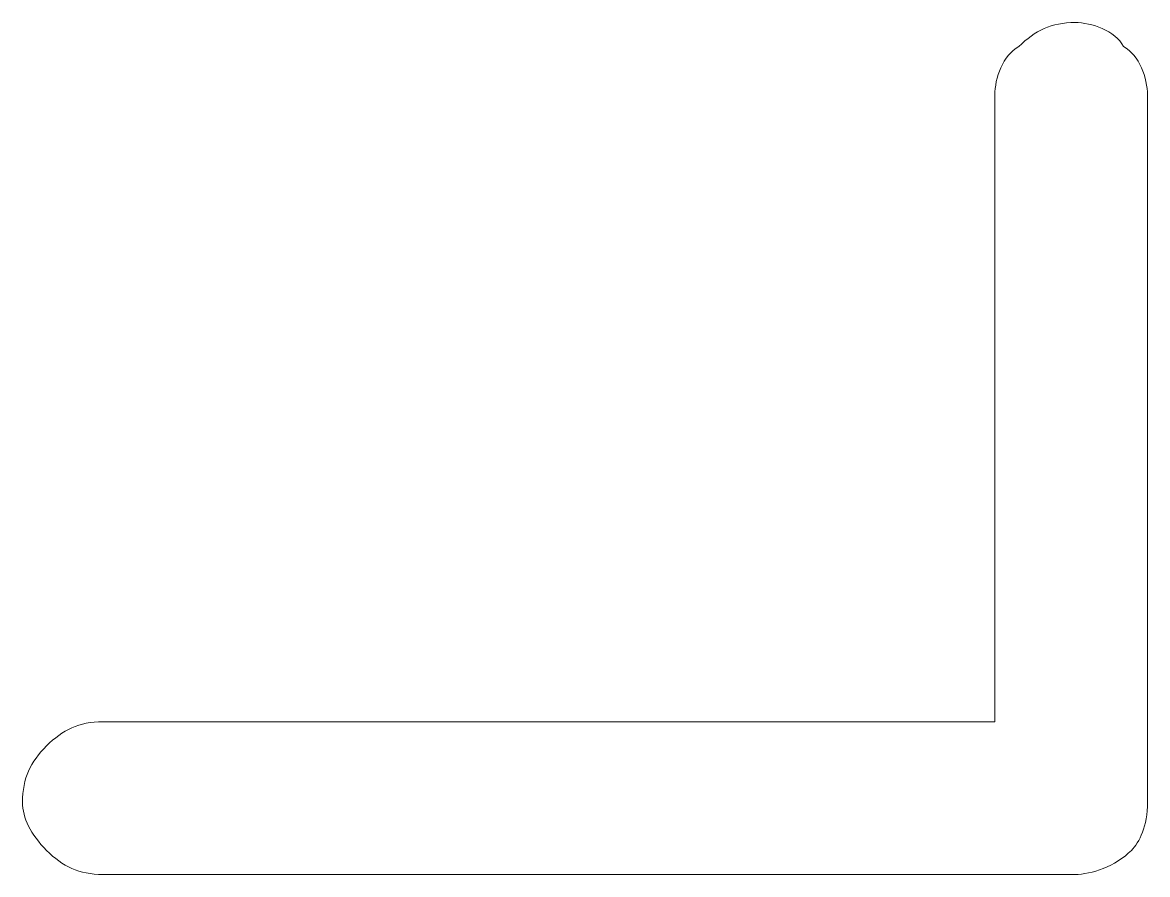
# Model space of a CAD drawing. Header units: inches. Extents: x -1525 to 612, y 0 to 1008.
# Drawn here: x 524.64 to 533.04, y 901.26 to 907.62 of the extents above; entities that cross this region are included whole.
import ezdxf

# ---------------------------------------------------------------- set-up
doc = ezdxf.new("R2010")
doc.units = ezdxf.units.IN
doc.header["$MEASUREMENT"] = 0
doc.layers.add('Layer 1', color=7, linetype='Continuous', lineweight=0)

# ---------------------------------------------------------------- blocks, each defined once
blk = doc.blocks.new('Block_33')
at = {"layer": 'Layer 1'}
blk.add_open_spline([(533.04, 901.8), (533.04, 901.62), (532.98, 901.5), (532.92, 901.44), (532.8, 901.32), (532.62, 901.2599), (532.5, 901.2599), (532.5, 901.2599), (525.24, 901.2599), (525.24, 901.2599), (525.06, 901.2599), (524.94, 901.32), (524.82, 901.44), (524.7, 901.56), (524.64, 901.68), (524.64, 901.8), (524.64, 901.98), (524.7, 902.1), (524.82, 902.22), (524.94, 902.34), (525.06, 902.4), (525.24, 902.4), (525.24, 902.4), (531.9, 902.4), (531.9, 902.4), (531.9, 902.4), (531.9, 907.08), (531.9, 907.08), (531.9, 907.2), (531.96, 907.38), (532.08, 907.44), (532.2, 907.56), (532.32, 907.62), (532.5, 907.62), (532.62, 907.62), (532.8, 907.56), (532.86, 907.44), (532.98, 907.38), (533.04, 907.2), (533.04, 907.08), (533.04, 907.08), (533.04, 901.8), (533.04, 901.8)], degree=3, knots=[0, 0, 0, 0, 1, 1, 1, 2, 2, 2, 3, 3, 3, 4, 4, 4, 5, 5, 5, 6, 6, 6, 7, 7, 7, 8, 8, 8, 9, 9, 9, 10, 10, 10, 11, 11, 11, 12, 12, 12, 13, 13, 13, 14, 14, 14, 14], dxfattribs=at)
blk = doc.blocks.new('Block_32')
at = {"layer": 'Layer 1'}
blk.add_blockref('Block_33', (0, 0), dxfattribs=at)

msp = doc.modelspace()

# ---------------------------------------------------------------- block references
at = {"layer": 'Layer 1'}
msp.add_blockref('Block_32', (0, 0), dxfattribs=at)

doc.saveas('drawing.dxf')
